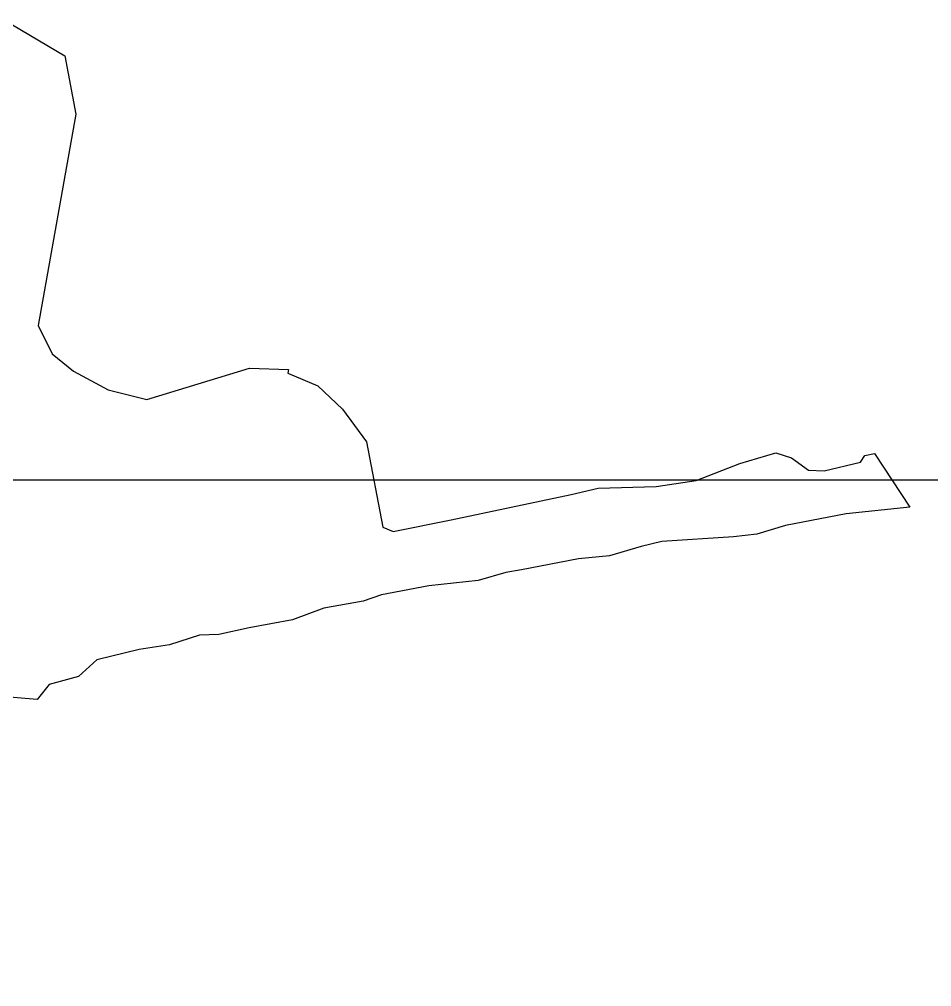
# Model space of a CAD drawing. Header units: metres. Extents: x 0 to 561379, y 0 to 4092696.
# Drawn here: x 267425 to 271697, y 2156234 to 2160763 of the extents above; entities that cross this region are included whole.
import ezdxf

# ---------------------------------------------------------------- set-up
doc = ezdxf.new("R2010")
doc.units = ezdxf.units.M
doc.layers.add('VILLAGE BOUNDRY', color=32, linetype='Continuous')
picture_1 = doc.add_image_def('image4.ecw', size_in_pixel=(312480, 683618))

msp = doc.modelspace()

# ---------------------------------------------------------------- linework, layer by layer
at = {"layer": 'VILLAGE BOUNDRY'}
msp.add_polyline3d([(267350.5762324093, 2160763.357936074, 0), (267637.654884849, 2160592.457859572, 0), (267689.7576251635, 2160319.839032038, 0), (267512.8543318694, 2159329.998850865, 0), (267578.2314824895, 2159197.808183479, 0), (267678.5546159505, 2159115.248241631, 0), (267840.9049581763, 2159028.599202936, 0), (268021.9611973857, 2158983.385338473, 0), (268502.1968166284, 2159130.289169327, 0), (268685.4294085969, 2159124.443843142, 0), (268681.9029721483, 2159106.086125939, 0), (268822.6909357899, 2159047.674876533, 0), (268938.489954684, 2158938.208565847, 0), (269050.1193463912, 2158785.16734144, 0), (269126.3323848665, 2158385.92362071, 0), (269175.7268050333, 2158365.158738356, 0), (269446.8669072944, 2158420.426748793, 0), (270007.9614844157, 2158538.615573601, 0), (270135.4146418246, 2158567.313098437, 0), (270406.882870456, 2158575.475327625, 0), (270594.2057495592, 2158603.946478569, 0), (270797.7801223939, 2158683.843180571, 0), (270967.7432175605, 2158733.951787228, 0), (271040.7210825348, 2158710.804099452, 0), (271120.798475685, 2158652.989998629, 0), (271193.3491981462, 2158649.858596521, 0), (271362.9341368964, 2158690.079751603, 0), (271384.0872570701, 2158720.209488261, 0), (271429.7511642785, 2158730.071011588, 0), (271594.5062199861, 2158478.607559104, 0), (271296.4554906959, 2158447.127976362, 0), (271013.0215279935, 2158393.469017071, 0), (270878.7387086564, 2158353.144717098, 0), (270768.8266738909, 2158339.346534652, 0), (270433.7349461234, 2158318.243195363, 0), (270335.715400523, 2158295.215301888, 0), (270188.5667562945, 2158251.225622928, 0), (270042.5998812656, 2158236.648985424, 0), (269776.3399790284, 2158186.338779708, 0), (269702.9434151892, 2158172.343436332, 0), (269572.6766526655, 2158135.733223992, 0), (269341.7426618893, 2158110.770194536, 0), (269120.8644206533, 2158067.759125981, 0), (269033.9815574059, 2158039.532502566, 0), (268850.1180120706, 2158006.233772804, 0), (268704.4156745302, 2157950.868992886, 0), (268501.2827113117, 2157913.954976783, 0), (268358.2887354712, 2157882.634944308, 0), (268267.7274433701, 2157878.933534374, 0), (268127.7646910106, 2157833.622978284, 0), (267984.9036787438, 2157812.438890633, 0), (267787.2210776909, 2157764.118114636, 0), (267702.0965370267, 2157685.571812515, 0), (267563.8251526818, 2157648.031832756, 0), (267508.4657680652, 2157578.848918603, 0), (265800.0407755517, 2157722.149548326, 0)], dxfattribs=at)
msp.add_polyline3d([(267350.5762324093, 2160763.357936074, 0), (267637.654884849, 2160592.457859572, 0), (267689.7576251635, 2160319.839032038, 0), (267512.8543318694, 2159329.998850865, 0), (267578.2314824895, 2159197.808183479, 0), (267678.5546159505, 2159115.248241631, 0), (267840.9049581763, 2159028.599202936, 0), (268021.9611973857, 2158983.385338473, 0), (268502.1968166284, 2159130.289169327, 0), (268685.4294085969, 2159124.443843142, 0), (268681.9029721483, 2159106.086125939, 0), (268822.6909357899, 2159047.674876533, 0), (268938.489954684, 2158938.208565847, 0), (269050.1193463912, 2158785.16734144, 0), (269126.3323848665, 2158385.92362071, 0), (269175.7268050333, 2158365.158738356, 0), (269446.8669072944, 2158420.426748793, 0), (270007.9614844157, 2158538.615573601, 0), (270135.4146418246, 2158567.313098437, 0), (270406.882870456, 2158575.475327625, 0), (270594.2057495592, 2158603.946478569, 0), (270797.7801223939, 2158683.843180571, 0), (270967.7432175605, 2158733.951787228, 0), (271040.7210825348, 2158710.804099452, 0), (271120.798475685, 2158652.989998629, 0), (271193.3491981462, 2158649.858596521, 0), (271362.9341368964, 2158690.079751603, 0), (271384.0872570701, 2158720.209488261, 0), (271429.7511642785, 2158730.071011588, 0), (271594.5062199861, 2158478.607559104, 0), (271296.4554906959, 2158447.127976362, 0), (271013.0215279935, 2158393.469017071, 0), (270878.7387086564, 2158353.144717098, 0), (270768.8266738909, 2158339.346534652, 0), (270433.7349461234, 2158318.243195363, 0), (270335.715400523, 2158295.215301888, 0), (270188.5667562945, 2158251.225622928, 0), (270042.5998812656, 2158236.648985424, 0), (269776.3399790284, 2158186.338779708, 0), (269702.9434151892, 2158172.343436332, 0), (269572.6766526655, 2158135.733223992, 0), (269341.7426618893, 2158110.770194536, 0), (269120.8644206533, 2158067.759125981, 0), (269033.9815574059, 2158039.532502566, 0), (268850.1180120706, 2158006.233772804, 0), (268704.4156745302, 2157950.868992886, 0), (268501.2827113117, 2157913.954976783, 0), (268358.2887354712, 2157882.634944308, 0), (268267.7274433701, 2157878.933534374, 0), (268127.7646910106, 2157833.622978284, 0), (267984.9036787438, 2157812.438890633, 0), (267787.2210776909, 2157764.118114636, 0), (267702.0965370267, 2157685.571812515, 0), (267563.8251526818, 2157648.031832756, 0), (267508.4657680652, 2157578.848918603, 0), (265800.0407755517, 2157722.149548326, 0)], dxfattribs=at)

# ---------------------------------------------------------------- pictures from other files: only their frames are drawn
image = msp.add_image(picture_1, insert=(262989.82978, 2138098.87735), size_in_units=(9374.400000000025, 20508.540000000034))
image.dxf.flags = 7

doc.saveas('drawing.dxf')
